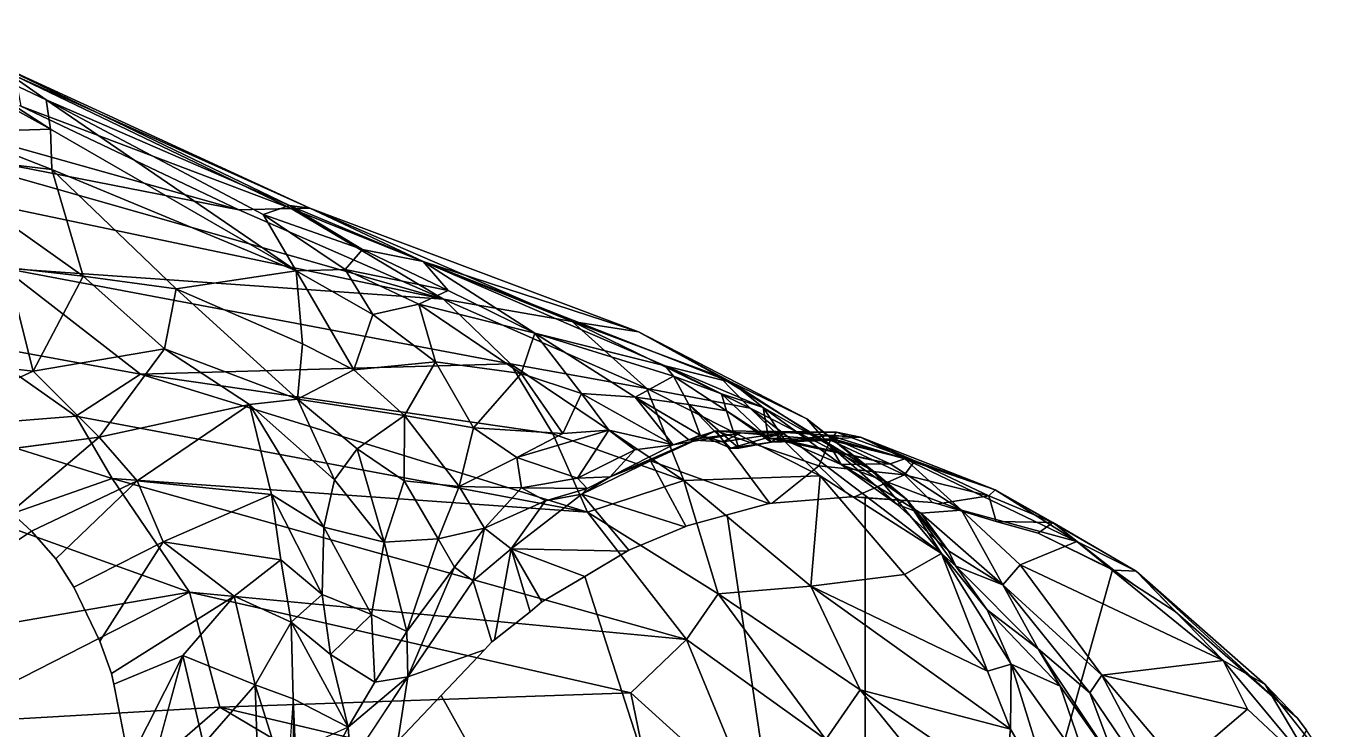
# Model space of a CAD drawing. Header units: metres. Extents: x 0 to 321, y -193 to 151.
# Drawn here: x 188.7 to 302.6, y 80.1 to 141 of the extents above; entities that cross this region are included whole.
import ezdxf

# ---------------------------------------------------------------- set-up
doc = ezdxf.new("R2010")
doc.units = ezdxf.units.M

msp = doc.modelspace()

# ---------------------------------------------------------------- linework, layer by layer
at = {"layer": 'suit_cap_half'}
msp.add_line((261.46, 100.18, -150.47), (261.46, 100.25, -150.47), dxfattribs=at)
for points, invisible_edges in [([(260.54, 100.25, -150.47), (253.41, 99.71, -150.47), (260.22, 100.27, -150.47)], 1), ([(253.41, 99.71, -150.47), (260.54, 100.25, -150.47), (261.46, 100.18, -150.47)], 13), ([(253.1, 99.67, -150.47), (261.46, 17.71, -150.47), (249.5, 98.69, -150.47)], 1), ([(253.21, 99.69, -150.47), (261.46, 17.71, -150.47), (253.1, 99.67, -150.47)], 3), ([(253.41, 99.71, -150.47), (261.46, 17.71, -150.47), (253.21, 99.69, -150.47)], 3), ([(253.41, 99.71, -150.47), (261.46, 100.18, -150.47), (261.46, 17.71, -150.47)], 13), ([(267.3, 99.77, -150.47), (261.46, 17.71, -150.47), (261.46, 100.18, -150.47)], 1), ([(261.46, 17.71, -150.47), (267.3, 99.77, -150.47), (267.76, 99.65, -150.47)], 13), ([(261.46, 17.71, -150.47), (267.76, 99.65, -150.47), (272.82, 98.13, -150.47)], 13), ([(0.07, -29.24, -150.47), (187.41, 98.93, -150.47), (189.2, 97.29, -150.47)], 1), ([(261.46, 17.71, -150.47), (245.91, 97.7, -150.47), (249.5, 98.69, -150.47)], 1), ([(261.46, 17.71, -150.47), (272.82, 98.13, -150.47), (276.45, 97.12, -150.47)], 13), ([(191.3, 94.87, -150.47), (0.07, -29.24, -150.47), (189.2, 97.29, -150.47)], 1), ([(245.84, 97.67, -150.47), (261.46, 17.71, -150.47), (240.98, 95.64, -150.47)], 3), ([(245.91, 97.7, -150.47), (261.46, 17.71, -150.47), (245.84, 97.67, -150.47)], 3), ([(261.46, 17.71, -150.47), (276.45, 97.12, -150.47), (282.91, 93.94, -150.47)], 1), ([(0.07, -29.24, -150.47), (191.3, 94.87, -150.47), (192.87, 92.43, -150.47)], 13), ([(240.82, 95.54, -150.47), (261.46, 17.71, -150.47), (237.17, 93.34, -150.47)], 1), ([(240.98, 95.64, -150.47), (261.46, 17.71, -150.47), (240.82, 95.54, -150.47)], 3), ([(284.91, 92.54, -150.47), (261.46, 17.71, -150.47), (282.91, 93.94, -150.47)], 1), ([(0.07, -29.24, -150.47), (192.87, 92.43, -150.47), (195.12, 87.74, -150.47)], 13), ([(261.46, 17.71, -150.47), (233.42, 91.15, -150.47), (237.17, 93.34, -150.47)], 1), ([(261.46, 17.71, -150.47), (284.91, 92.54, -150.47), (288.33, 90.31, -150.47)], 13), ([(233.42, 91.15, -150.47), (261.46, 17.71, -150.47), (232.41, 90.28, -150.47)], 3), ([(232.41, 90.28, -150.47), (261.46, 17.71, -150.47), (229.34, 87.86, -150.47)], 3), ([(261.46, 17.71, -150.47), (288.33, 90.31, -150.47), (297.44, 82.37, -150.47)], 13), ([(0.07, -29.24, -150.47), (195.12, 87.74, -150.47), (196.14, 84.95, -150.47)], 13), ([(229.1, 87.68, -150.47), (261.46, 17.71, -150.47), (228.46, 86.99, -150.47)], 3), ([(229.34, 87.86, -150.47), (261.46, 17.71, -150.47), (229.1, 87.68, -150.47)], 3), ([(228.46, 86.99, -150.47), (261.46, 17.71, -150.47), (224.7, 83.04, -150.47)], 1), ([(0.07, -29.24, -150.47), (196.14, 84.95, -150.47), (196.32, 84.02, -150.47)], 13), ([(0.07, -29.24, -150.47), (196.32, 84.02, -150.47), (197.66, 77.29, -150.47)], 13), ([(261.46, 17.71, -150.47), (220.94, 79.09, -150.47), (224.7, 83.04, -150.47)], 1), ([(261.46, 17.71, -150.47), (297.44, 82.37, -150.47), (298.9, 81.09, -150.47)], 13), ([(261.46, 17.71, -150.47), (298.9, 81.09, -150.47), (299.73, 80.03, -150.47)], 1)]:
    msp.add_3dface(points, dxfattribs=dict(at, invisible_edges=invisible_edges))
at = {"layer": 'suit_half'}
for p, q in [((211.89, 82.76, -119.03), (211.62, 79.12, -119.71)), ((211.89, 82.76, -119.03), (211.88, 78.46, -119.43)), ((216.64, 80.29, -114.9), (211.99, 78.18, -119.31))]:
    msp.add_line(p, q, dxfattribs=at)
for points in [[(190.85, 132.12, -84.61), (175.32, 140.72, -85.6), (177.01, 141.05, -80.35)], [(190.85, 132.12, -84.61), (182.67, 131.87, -99.62), (175.32, 140.72, -85.6)], [(190.85, 132.12, -84.61), (177.01, 141.05, -80.35), (190.47, 134.68, -74.41)], [(190.47, 134.68, -74.41), (177.01, 141.05, -80.35), (185.72, 137.96, -67.12)], [(213.31, 125.28, -28.09), (211.56, 125.52, -43.6), (185.72, 137.96, -67.12)], [(213.31, 125.28, -28.09), (185.72, 137.96, -67.12), (187.79, 136.75, -53.01)], [(211.56, 125.52, -43.6), (190.47, 134.68, -74.41), (185.72, 137.96, -67.12)], [(211.69, 125.26, -15.75), (187.79, 136.75, -53.01), (188.28, 134.12, -28.07)], [(213.31, 125.28, -28.09), (187.79, 136.75, -53.01), (211.69, 125.26, -15.75)], [(207.16, 125.14, -7.34), (188.28, 134.12, -28.07), (171.75, 135.08, -11.52)], [(207.16, 125.14, -7.34), (171.75, 135.08, -11.52), (176.88, 131.07, -0.21)], [(211.56, 125.52, -43.6), (209.27, 124.74, -59.37), (190.47, 134.68, -74.41)], [(212.14, 119.85, -71.66), (190.47, 134.68, -74.41), (209.27, 124.74, -59.37)], [(212.14, 119.85, -71.66), (190.85, 132.12, -84.61), (190.47, 134.68, -74.41)], [(211.69, 125.26, -15.75), (188.28, 134.12, -28.07), (207.16, 125.14, -7.34)], [(190.96, 128.63, -94.64), (182.67, 131.87, -99.62), (190.85, 132.12, -84.61)], [(212.14, 119.85, -71.66), (190.96, 128.63, -94.64), (190.85, 132.12, -84.61)], [(224.92, 117.39, 2.98), (207.16, 125.14, -7.34), (176.88, 131.07, -0.21)], [(224.92, 117.39, 2.98), (176.88, 131.07, -0.21), (181.48, 126.49, 10.75)], [(190.96, 128.63, -94.64), (178.55, 130.1, -109.22), (182.67, 131.87, -99.62)], [(193.67, 119.39, -108.75), (178.55, 130.1, -109.22), (190.96, 128.63, -94.64)], [(193.67, 119.39, -108.75), (187.09, 120.14, -116.05), (178.55, 130.1, -109.22)], [(201.73, 118.29, -97.44), (193.67, 119.39, -108.75), (190.96, 128.63, -94.64)], [(212.14, 119.85, -71.66), (201.73, 118.29, -97.44), (190.96, 128.63, -94.64)], [(224.92, 117.39, 2.98), (181.48, 126.49, 10.75), (186.79, 120.08, 23.41)], [(224.92, 117.39, 2.98), (211.69, 125.26, -15.75), (207.16, 125.14, -7.34)], [(217.89, 121.7, -48.83), (209.27, 124.74, -59.37), (211.56, 125.52, -43.6)], [(223.16, 120.66, -38.81), (211.56, 125.52, -43.6), (213.31, 125.28, -28.09)], [(223.16, 120.66, -38.81), (217.89, 121.7, -48.83), (211.56, 125.52, -43.6)], [(236.06, 115.46, -7.12), (213.31, 125.28, -28.09), (211.69, 125.26, -15.75)], [(236.06, 115.46, -7.12), (211.69, 125.26, -15.75), (224.92, 117.39, 2.98)], [(241.8, 114.57, -26.1), (223.16, 120.66, -38.81), (213.31, 125.28, -28.09)], [(241.8, 114.57, -26.1), (213.31, 125.28, -28.09), (236.06, 115.46, -7.12)], [(217.89, 121.7, -48.83), (216.39, 119.96, -61.67), (209.27, 124.74, -59.37)], [(216.39, 119.96, -61.67), (212.14, 119.85, -71.66), (209.27, 124.74, -59.37)], [(225.31, 118.13, -51.05), (216.39, 119.96, -61.67), (217.89, 121.7, -48.83)], [(225.31, 118.13, -51.05), (217.89, 121.7, -48.83), (223.16, 120.66, -38.81)], [(198.65, 110.9, 35), (186.79, 120.08, 23.41), (184.07, 113.54, 38.06)], [(230.72, 111.8, 13.22), (224.92, 117.39, 2.98), (186.79, 120.08, 23.41)], [(230.72, 111.8, 13.22), (186.79, 120.08, 23.41), (198.65, 110.9, 35)], [(193.67, 119.39, -108.75), (189.33, 111.15, -127.05), (187.09, 120.14, -116.05)], [(212.68, 113.53, -86.87), (201.73, 118.29, -97.44), (212.14, 119.85, -71.66)], [(218.78, 116.05, -71.16), (212.14, 119.85, -71.66), (216.39, 119.96, -61.67)], [(217.13, 111.28, -85.56), (212.68, 113.53, -86.87), (212.14, 119.85, -71.66)], [(218.78, 116.05, -71.16), (217.13, 111.28, -85.56), (212.14, 119.85, -71.66)], [(225.31, 118.13, -51.05), (222.78, 116.95, -61.49), (216.39, 119.96, -61.67)], [(222.78, 116.95, -61.49), (218.78, 116.05, -71.16), (216.39, 119.96, -61.67)], [(249.9, 110.18, -41.6), (223.16, 120.66, -38.81), (241.8, 114.57, -26.1)], [(244.12, 111.6, -52.23), (232.82, 114.44, -57.14), (223.16, 120.66, -38.81)], [(249.9, 110.18, -41.6), (244.12, 111.6, -52.23), (223.16, 120.66, -38.81)], [(232.82, 114.44, -57.14), (225.31, 118.13, -51.05), (223.16, 120.66, -38.81)], [(200.71, 113.08, -108.41), (189.33, 111.15, -127.05), (193.67, 119.39, -108.75)], [(201.73, 118.29, -97.44), (200.71, 113.08, -108.41), (193.67, 119.39, -108.75)], [(212.24, 108.72, -96.9), (200.71, 113.08, -108.41), (201.73, 118.29, -97.44)], [(212.68, 113.53, -86.87), (212.24, 108.72, -96.9), (201.73, 118.29, -97.44)], [(232.82, 114.44, -57.14), (222.78, 116.95, -61.49), (225.31, 118.13, -51.05)], [(242.55, 109.64, 6.32), (224.92, 117.39, 2.98), (230.72, 111.8, 13.22)], [(242.55, 109.64, 6.32), (236.06, 115.46, -7.12), (224.92, 117.39, 2.98)], [(224.23, 111.96, -75.64), (218.78, 116.05, -71.16), (222.78, 116.95, -61.49)], [(232.82, 114.44, -57.14), (231.63, 110.96, -70.61), (222.78, 116.95, -61.49)], [(231.63, 110.96, -70.61), (224.23, 111.96, -75.64), (222.78, 116.95, -61.49)], [(224.23, 111.96, -75.64), (217.13, 111.28, -85.56), (218.78, 116.05, -71.16)], [(251.5, 107.93, -3.04), (236.06, 115.46, -7.12), (242.55, 109.64, 6.32)], [(248.77, 110.71, -11.94), (241.8, 114.57, -26.1), (236.06, 115.46, -7.12)], [(251.5, 107.93, -3.04), (248.77, 110.71, -11.94), (236.06, 115.46, -7.12)], [(189.33, 111.15, -127.05), (176.97, 105.49, -150.47), (164.2, 114.01, -150.47)], [(236.86, 109.2, -71.63), (231.63, 110.96, -70.61), (232.82, 114.44, -57.14)], [(244.85, 110.71, -58.64), (241.53, 108.91, -70.33), (232.82, 114.44, -57.14)], [(241.53, 108.91, -70.33), (236.86, 109.2, -71.63), (232.82, 114.44, -57.14)], [(244.85, 110.71, -58.64), (232.82, 114.44, -57.14), (244.12, 111.6, -52.23)], [(256.42, 107.02, -25.87), (241.8, 114.57, -26.1), (248.77, 110.71, -11.94)], [(256.42, 107.02, -25.87), (249.9, 110.18, -41.6), (241.8, 114.57, -26.1)], [(193.04, 107.24, 43.28), (184.07, 113.54, 38.06), (181.86, 106.35, 48.65)], [(198.65, 110.9, 35), (184.07, 113.54, 38.06), (193.04, 107.24, 43.28)], [(200.71, 113.08, -108.41), (195.05, 105.42, -130.02), (189.33, 111.15, -127.05)], [(208.08, 108.26, -104.17), (195.05, 105.42, -130.02), (200.71, 113.08, -108.41)], [(212.24, 108.72, -96.9), (208.08, 108.26, -104.17), (200.71, 113.08, -108.41)], [(217.13, 111.28, -85.56), (212.24, 108.72, -96.9), (212.68, 113.53, -86.87)], [(234.39, 105.73, 22.45), (230.72, 111.8, 13.22), (198.65, 110.9, 35)], [(224.23, 111.96, -75.64), (221.52, 107.3, -88.87), (217.13, 111.28, -85.56)], [(227.51, 106.23, -86.16), (221.52, 107.3, -88.87), (224.23, 111.96, -75.64)], [(231.63, 110.96, -70.61), (227.51, 106.23, -86.16), (224.23, 111.96, -75.64)], [(245.75, 101.66, 21.01), (242.55, 109.64, 6.32), (230.72, 111.8, 13.22)], [(245.75, 101.66, 21.01), (230.72, 111.8, 13.22), (234.39, 105.73, 22.45)], [(252.62, 108, -45.62), (244.12, 111.6, -52.23), (249.9, 110.18, -41.6)], [(249.01, 109.18, -54.39), (244.85, 110.71, -58.64), (244.12, 111.6, -52.23)], [(252.62, 108, -45.62), (249.01, 109.18, -54.39), (244.12, 111.6, -52.23)], [(237.39, 98.92, 30.99), (198.65, 110.9, 35), (193.04, 107.24, 43.28)], [(237.39, 98.92, 30.99), (234.39, 105.73, 22.45), (198.65, 110.9, 35)], [(221.52, 107.3, -88.87), (212.24, 108.72, -96.9), (217.13, 111.28, -85.56)], [(235.24, 105.76, -81.58), (227.51, 106.23, -86.16), (231.63, 110.96, -70.61)], [(236.86, 109.2, -71.63), (235.24, 105.76, -81.58), (231.63, 110.96, -70.61)], [(246.18, 108.27, -65.88), (241.53, 108.91, -70.33), (244.85, 110.71, -58.64)], [(249.44, 107.71, -59.9), (244.85, 110.71, -58.64), (249.01, 109.18, -54.39)], [(249.44, 107.71, -59.9), (246.18, 108.27, -65.88), (244.85, 110.71, -58.64)], [(262.06, 102.56, -13.61), (256.42, 107.02, -25.87), (248.77, 110.71, -11.94)], [(262.06, 102.56, -13.61), (248.77, 110.71, -11.94), (251.5, 107.93, -3.04)], [(257.56, 102.07, 4.97), (242.55, 109.64, 6.32), (245.75, 101.66, 21.01)], [(257.56, 102.07, 4.97), (251.5, 107.93, -3.04), (242.55, 109.64, 6.32)], [(258.44, 104.67, -32.71), (249.9, 110.18, -41.6), (256.42, 107.02, -25.87)], [(258.44, 104.67, -32.71), (252.62, 108, -45.62), (249.9, 110.18, -41.6)], [(208.08, 108.26, -104.17), (198.35, 101.65, -131.18), (195.05, 105.42, -130.02)], [(208.08, 108.26, -104.17), (209.99, 100.47, -110.75), (198.35, 101.65, -131.18)], [(212.24, 108.72, -96.9), (215.45, 101.73, -102.59), (208.08, 108.26, -104.17)], [(215.45, 101.73, -102.59), (214.54, 97.64, -107.67), (208.08, 108.26, -104.17)], [(208.08, 108.26, -104.17), (214.54, 97.64, -107.67), (209.99, 100.47, -110.75)], [(217.42, 104.43, -97.43), (215.45, 101.73, -102.59), (212.24, 108.72, -96.9)], [(221.52, 107.3, -88.87), (217.42, 104.43, -97.43), (212.24, 108.72, -96.9)], [(239.23, 106.04, -80.94), (235.24, 105.76, -81.58), (236.86, 109.2, -71.63)], [(244.82, 104.76, -80.56), (236.86, 109.2, -71.63), (241.53, 108.91, -70.33)], [(244.82, 104.76, -80.56), (239.23, 106.04, -80.94), (236.86, 109.2, -71.63)], [(247.16, 105.59, -71.31), (241.53, 108.91, -70.33), (246.18, 108.27, -65.88)], [(247.16, 105.59, -71.31), (246.17, 105.21, -76.04), (241.53, 108.91, -70.33)], [(246.17, 105.21, -76.04), (244.82, 104.76, -80.56), (241.53, 108.91, -70.33)], [(250.5, 104.49, -64.77), (246.18, 108.27, -65.88), (249.44, 107.71, -59.9)], [(250.5, 104.49, -64.77), (249.82, 104.49, -68.85), (246.18, 108.27, -65.88)], [(249.82, 104.49, -68.85), (247.16, 105.59, -71.31), (246.18, 108.27, -65.88)], [(253.08, 105.34, -54.75), (249.44, 107.71, -59.9), (249.01, 109.18, -54.39)], [(253.08, 105.34, -54.75), (249.01, 109.18, -54.39), (252.62, 108, -45.62)], [(196.19, 101.84, 48.19), (193.04, 107.24, 43.28), (181.86, 106.35, 48.65)], [(237.39, 98.92, 30.99), (193.04, 107.24, 43.28), (196.19, 101.84, 48.19)], [(221.52, 107.3, -88.87), (221.51, 101.65, -98.1), (217.42, 104.43, -97.43)], [(226.26, 101.14, -96.64), (221.51, 101.65, -98.1), (221.52, 107.3, -88.87)], [(227.51, 106.23, -86.16), (226.26, 101.14, -96.64), (221.52, 107.3, -88.87)], [(253.32, 105.01, -61.72), (249.44, 107.71, -59.9), (253.08, 105.34, -54.75)], [(253.32, 105.01, -61.72), (250.5, 104.49, -64.77), (249.44, 107.71, -59.9)], [(268.08, 95.34, 0.38), (262.06, 102.56, -13.61), (251.5, 107.93, -3.04)], [(268.08, 95.34, 0.38), (251.5, 107.93, -3.04), (257.56, 102.07, 4.97)], [(259.38, 103.07, -36.14), (254.49, 105.18, -48.2), (252.62, 108, -45.62)], [(252.62, 108, -45.62), (254.49, 105.18, -48.2), (253.08, 105.34, -54.75)], [(258.44, 104.67, -32.71), (259.38, 103.07, -36.14), (252.62, 108, -45.62)], [(185.71, 98.17, 55.44), (196.19, 101.84, 48.19), (181.86, 106.35, 48.65)], [(231.28, 103.68, -90.25), (226.26, 101.14, -96.64), (227.51, 106.23, -86.16)], [(235.24, 105.76, -81.58), (231.28, 103.68, -90.25), (227.51, 106.23, -86.16)], [(239.23, 106.04, -80.94), (231.28, 103.68, -90.25), (235.24, 105.76, -81.58)], [(239.23, 106.04, -80.94), (236.52, 101.87, -95.41), (231.28, 103.68, -90.25)], [(241.5, 104.32, -84.81), (236.52, 101.87, -95.41), (239.23, 106.04, -80.94)], [(244.82, 104.76, -80.56), (241.5, 104.32, -84.81), (239.23, 106.04, -80.94)], [(248.52, 105.98, -87.25), (242.84, 103.39, -101.17), (239.36, 101.99, -97.56)], [(248.52, 105.98, -87.25), (239.36, 101.99, -97.56), (244.82, 104.76, -80.56)], [(250.63, 105.77, -79.97), (248.52, 105.98, -87.25), (244.82, 104.76, -80.56)], [(258.45, 105.18, -96.25), (257.46, 102.93, -125), (248.52, 105.98, -87.25)], [(258.97, 105.85, -75.47), (258.45, 105.18, -96.25), (248.52, 105.98, -87.25)], [(258.97, 105.85, -75.47), (248.52, 105.98, -87.25), (250.63, 105.77, -79.97)], [(265.06, 100.06, -15.4), (258.44, 104.67, -32.71), (256.42, 107.02, -25.87)], [(265.06, 100.06, -15.4), (256.42, 107.02, -25.87), (262.06, 102.56, -13.61)], [(195.05, 105.42, -130.02), (187.41, 98.93, -150.47), (179.95, 103.44, -150.47)], [(245.75, 101.66, 21.01), (234.39, 105.73, 22.45), (237.39, 98.92, 30.99)], [(244.82, 104.76, -80.56), (239.36, 101.99, -97.56), (241.5, 104.32, -84.81)], [(250.63, 105.77, -79.97), (244.82, 104.76, -80.56), (246.17, 105.21, -76.04)], [(250.63, 105.77, -79.97), (246.17, 105.21, -76.04), (249.11, 105.03, -73.62)], [(249.11, 105.03, -73.62), (246.17, 105.21, -76.04), (247.16, 105.59, -71.31)], [(249.82, 104.49, -68.85), (249.11, 105.03, -73.62), (247.16, 105.59, -71.31)], [(254.53, 105.84, -72.55), (249.11, 105.03, -73.62), (249.82, 104.49, -68.85)], [(254.53, 105.84, -72.55), (250.63, 105.77, -79.97), (249.11, 105.03, -73.62)], [(254.53, 105.84, -72.55), (249.82, 104.49, -68.85), (253.32, 105.01, -61.72)], [(253.32, 105.01, -61.72), (249.82, 104.49, -68.85), (250.5, 104.49, -64.77)], [(258.97, 105.85, -75.47), (250.63, 105.77, -79.97), (254.53, 105.84, -72.55)], [(259.06, 105.16, -57.56), (253.32, 105.01, -61.72), (253.08, 105.34, -54.75)], [(263.64, 103.12, -47.02), (253.08, 105.34, -54.75), (254.49, 105.18, -48.2)], [(263.64, 103.12, -47.02), (259.06, 105.16, -57.56), (253.08, 105.34, -54.75)], [(261.05, 105.43, -67.83), (254.53, 105.84, -72.55), (253.32, 105.01, -61.72)], [(259.06, 105.16, -57.56), (258.44, 105.58, -63.22), (253.32, 105.01, -61.72)], [(261.05, 105.43, -67.83), (253.32, 105.01, -61.72), (258.44, 105.58, -63.22)], [(263.64, 103.12, -47.02), (254.49, 105.18, -48.2), (259.38, 103.07, -36.14)], [(261.05, 105.43, -67.83), (258.97, 105.85, -75.47), (254.53, 105.84, -72.55)], [(264.86, 102.15, -128.33), (257.46, 102.93, -125), (258.45, 105.18, -96.25)], [(264.89, 103.54, -60.29), (258.44, 105.58, -63.22), (259.06, 105.16, -57.56)], [(264.89, 103.54, -60.29), (261.05, 105.43, -67.83), (258.44, 105.58, -63.22)], [(265.77, 103.37, -103.05), (258.45, 105.18, -96.25), (258.97, 105.85, -75.47)], [(265.77, 103.37, -103.05), (264.86, 102.15, -128.33), (258.45, 105.18, -96.25)], [(265.77, 103.37, -103.05), (258.97, 105.85, -75.47), (261.05, 105.43, -67.83)], [(264.89, 103.54, -60.29), (259.06, 105.16, -57.56), (263.64, 103.12, -47.02)], [(272.73, 100.86, -99.73), (265.77, 103.37, -103.05), (261.05, 105.43, -67.83)], [(272.73, 100.86, -99.73), (261.05, 105.43, -67.83), (264.89, 103.54, -60.29)], [(219.78, 96.32, -104.41), (215.45, 101.73, -102.59), (217.42, 104.43, -97.43)], [(221.51, 101.65, -98.1), (219.78, 96.32, -104.41), (217.42, 104.43, -97.43)], [(231.66, 101.05, -97.83), (226.26, 101.14, -96.64), (231.28, 103.68, -90.25)], [(236.52, 101.87, -95.41), (231.66, 101.05, -97.83), (231.28, 103.68, -90.25)], [(241.5, 104.32, -84.81), (239.36, 101.99, -97.56), (236.52, 101.87, -95.41)], [(265.06, 100.06, -15.4), (264.23, 99.58, -21.98), (258.44, 104.67, -32.71)], [(264.23, 99.58, -21.98), (259.38, 103.07, -36.14), (258.44, 104.67, -32.71)], [(242.84, 103.39, -101.17), (236.91, 100.48, -104.73), (239.36, 101.99, -97.56)], [(253.1, 99.67, -150.47), (245.91, 97.7, -150.47), (242.84, 103.39, -101.17)], [(260.22, 100.27, -150.47), (253.41, 99.71, -150.47), (257.46, 102.93, -125)], [(269.8, 99.09, -34.28), (263.64, 103.12, -47.02), (259.38, 103.07, -36.14)], [(269.8, 99.09, -34.28), (259.38, 103.07, -36.14), (266.28, 98.85, -26.4)], [(266.28, 98.85, -26.4), (259.38, 103.07, -36.14), (264.23, 99.58, -21.98)], [(268.08, 95.34, 0.38), (265.06, 100.06, -15.4), (262.06, 102.56, -13.61)], [(269.8, 99.09, -34.28), (264.89, 103.54, -60.29), (263.64, 103.12, -47.02)], [(272.17, 100.34, -126.59), (264.86, 102.15, -128.33), (265.77, 103.37, -103.05)], [(279.82, 96.38, -90.65), (264.89, 103.54, -60.29), (269.8, 99.09, -34.28)], [(279.82, 96.38, -90.65), (272.73, 100.86, -99.73), (264.89, 103.54, -60.29)], [(272.73, 100.86, -99.73), (272.17, 100.34, -126.59), (265.77, 103.37, -103.05)], [(202.9, 92, 54.4), (196.19, 101.84, 48.19), (185.71, 98.17, 55.44)], [(198.35, 101.65, -131.18), (191.3, 94.87, -150.47), (189.2, 97.29, -150.47)], [(245.98, 87.9, 39.35), (237.39, 98.92, 30.99), (196.19, 101.84, 48.19)], [(245.98, 87.9, 39.35), (196.19, 101.84, 48.19), (202.9, 92, 54.4)], [(209.99, 100.47, -110.75), (200.62, 96.37, -133.05), (198.35, 101.65, -131.18)], [(219.78, 96.32, -104.41), (214.54, 97.64, -107.67), (215.45, 101.73, -102.59)], [(224.44, 96.63, -101.92), (219.78, 96.32, -104.41), (221.51, 101.65, -98.1)], [(226.26, 101.14, -96.64), (224.44, 96.63, -101.92), (221.51, 101.65, -98.1)], [(237.35, 100.97, -98.69), (231.66, 101.05, -97.83), (236.52, 101.87, -95.41)], [(239.36, 101.99, -97.56), (237.35, 100.97, -98.69), (236.52, 101.87, -95.41)], [(239.36, 101.99, -97.56), (236.91, 100.48, -104.73), (237.35, 100.97, -98.69)], [(248.71, 91.86, 32.93), (245.75, 101.66, 21.01), (237.39, 98.92, 30.99)], [(257.56, 102.07, 4.97), (245.75, 101.66, 21.01), (256.76, 92.52, 24.38)], [(256.76, 92.52, 24.38), (245.75, 101.66, 21.01), (248.71, 91.86, 32.93)], [(264.87, 93.52, 11.32), (257.56, 102.07, 4.97), (256.76, 92.52, 24.38)], [(268.08, 95.34, 0.38), (257.56, 102.07, 4.97), (264.87, 93.52, 11.32)], [(267.3, 99.77, -150.47), (260.54, 100.25, -150.47), (264.86, 102.15, -128.33)], [(209.99, 100.47, -110.75), (210.8, 94.79, -114.62), (200.62, 96.37, -133.05)], [(214.54, 97.64, -107.67), (214.39, 91.8, -112.2), (209.99, 100.47, -110.75)], [(209.99, 100.47, -110.75), (214.39, 91.8, -112.2), (210.8, 94.79, -114.62)], [(228.47, 97.54, -102.15), (224.44, 96.63, -101.92), (226.26, 101.14, -96.64)], [(231.66, 101.05, -97.83), (228.47, 97.54, -102.15), (226.26, 101.14, -96.64)], [(233.76, 99.9, -101.55), (228.47, 97.54, -102.15), (231.66, 101.05, -97.83)], [(236.91, 100.48, -104.73), (230.78, 95.74, -111.5), (233.76, 99.9, -101.55)], [(237.35, 100.97, -98.69), (233.76, 99.9, -101.55), (231.66, 101.05, -97.83)], [(237.35, 100.97, -98.69), (236.91, 100.48, -104.73), (233.76, 99.9, -101.55)], [(245.84, 97.67, -150.47), (240.98, 95.64, -150.47), (236.91, 100.48, -104.73)], [(272.82, 98.13, -150.47), (267.76, 99.65, -150.47), (272.17, 100.34, -126.59)], [(277.72, 98.04, -126.27), (272.17, 100.34, -126.59), (272.73, 100.86, -99.73)], [(277.72, 98.04, -126.27), (272.82, 98.13, -150.47), (272.17, 100.34, -126.59)], [(284.95, 93.81, -121.89), (272.73, 100.86, -99.73), (279.82, 96.38, -90.65)], [(284.95, 93.81, -121.89), (277.72, 98.04, -126.27), (272.73, 100.86, -99.73)], [(233.76, 99.9, -101.55), (230.78, 95.74, -111.5), (228.47, 97.54, -102.15)], [(265.06, 100.06, -15.4), (268.7, 95.59, -16.54), (264.23, 99.58, -21.98)], [(268.7, 95.59, -16.54), (266.28, 98.85, -26.4), (264.23, 99.58, -21.98)], [(268.08, 95.34, 0.38), (269.33, 94.26, -8.93), (265.06, 100.06, -15.4)], [(269.33, 94.26, -8.93), (268.7, 95.59, -16.54), (265.06, 100.06, -15.4)], [(273.4, 92.62, -16.23), (269.8, 99.09, -34.28), (266.28, 98.85, -26.4)], [(274.89, 94.35, -28.47), (269.8, 99.09, -34.28), (273.4, 92.62, -16.23)], [(279.82, 96.38, -90.65), (269.8, 99.09, -34.28), (274.89, 94.35, -28.47)], [(176.23, 87.4, 66.04), (202.9, 92, 54.4), (185.71, 98.17, 55.44)], [(248.71, 91.86, 32.93), (237.39, 98.92, 30.99), (245.98, 87.9, 39.35)], [(273.4, 92.62, -16.23), (266.28, 98.85, -26.4), (268.7, 95.59, -16.54)], [(277.72, 98.04, -126.27), (276.45, 97.12, -150.47), (272.82, 98.13, -150.47)], [(283.02, 93.9, -147.95), (276.45, 97.12, -150.47), (277.72, 98.04, -126.27)], [(284.95, 93.81, -121.89), (283.02, 93.9, -147.95), (277.72, 98.04, -126.27)], [(218.67, 90.05, -109.66), (214.39, 91.8, -112.2), (214.54, 97.64, -107.67)], [(218.67, 90.05, -109.66), (214.54, 97.64, -107.67), (219.78, 96.32, -104.41)], [(225.87, 94.17, -103.83), (224.44, 96.63, -101.92), (228.47, 97.54, -102.15)], [(228.47, 97.54, -102.15), (227.47, 92.97, -113.17), (225.87, 94.17, -103.83)], [(230.78, 95.74, -111.5), (227.47, 92.97, -113.17), (228.47, 97.54, -102.15)], [(283.02, 93.9, -147.95), (282.91, 93.94, -150.47), (276.45, 97.12, -150.47)], [(200.62, 96.37, -133.05), (195.12, 87.74, -150.47), (192.87, 92.43, -150.47)], [(210.8, 94.79, -114.62), (206.77, 91.65, -124.14), (200.62, 96.37, -133.05)], [(221.72, 88.58, -109.06), (218.67, 90.05, -109.66), (219.78, 96.32, -104.41)], [(221.72, 88.58, -109.06), (219.78, 96.32, -104.41), (224.44, 96.63, -101.92)], [(221.72, 88.58, -109.06), (224.44, 96.63, -101.92), (225.87, 94.17, -103.83)], [(232.41, 90.28, -150.47), (229.34, 87.86, -150.47), (230.78, 95.74, -111.5)], [(233.42, 91.15, -150.47), (232.41, 90.28, -150.47), (230.78, 95.74, -111.5)], [(237.17, 93.34, -150.47), (233.42, 91.15, -150.47), (230.78, 95.74, -111.5)], [(240.82, 95.54, -150.47), (237.17, 93.34, -150.47), (230.78, 95.74, -111.5)], [(292.49, 86.07, -98.27), (279.82, 96.38, -90.65), (274.89, 94.35, -28.47)], [(292.49, 86.07, -98.27), (284.95, 93.81, -121.89), (279.82, 96.38, -90.65)], [(210.8, 94.79, -114.62), (211.71, 89.38, -116.73), (206.77, 91.65, -124.14)], [(214.39, 91.8, -112.2), (211.71, 89.38, -116.73), (210.8, 94.79, -114.62)], [(272.07, 85.15, 15.24), (268.08, 95.34, 0.38), (264.87, 93.52, 11.32)], [(274.11, 85.74, 7.23), (272.03, 90.47, 0.12), (268.08, 95.34, 0.38)], [(268.08, 95.34, 0.38), (272.03, 90.47, 0.12), (269.33, 94.26, -8.93)], [(272.07, 85.15, 15.24), (274.11, 85.74, 7.23), (268.08, 95.34, 0.38)], [(273.4, 92.62, -16.23), (268.7, 95.59, -16.54), (269.33, 94.26, -8.93)], [(225.87, 94.17, -103.83), (221.82, 84.64, -124.54), (221.72, 88.58, -109.06)], [(227.47, 92.97, -113.17), (221.82, 84.64, -124.54), (225.87, 94.17, -103.83)], [(272.07, 85.15, 15.24), (264.87, 93.52, 11.32), (256.76, 92.52, 24.38)], [(276.47, 87.09, -3.1), (269.33, 94.26, -8.93), (272.03, 90.47, 0.12)], [(276.47, 87.09, -3.1), (273.4, 92.62, -16.23), (269.33, 94.26, -8.93)], [(281.99, 84.8, -18.17), (274.89, 94.35, -28.47), (273.4, 92.62, -16.23)], [(281.99, 84.8, -18.17), (292.49, 86.07, -98.27), (274.89, 94.35, -28.47)], [(284.91, 92.54, -150.47), (282.91, 93.94, -150.47), (283.02, 93.9, -147.95)], [(297.44, 82.37, -150.47), (288.33, 90.31, -150.47), (284.95, 93.81, -121.89)], [(296.15, 83.98, -119.79), (284.95, 93.81, -121.89), (292.49, 86.07, -98.27)], [(261.04, 83.54, 32.08), (256.76, 92.52, 24.38), (248.71, 91.86, 32.93)], [(274.06, 80.11, 19.99), (256.76, 92.52, 24.38), (261.04, 83.54, 32.08)], [(274.06, 80.11, 19.99), (272.07, 85.15, 15.24), (256.76, 92.52, 24.38)], [(281.99, 84.8, -18.17), (273.4, 92.62, -16.23), (280.93, 83.26, -11.01)], [(276.47, 87.09, -3.1), (280.93, 83.26, -11.01), (273.4, 92.62, -16.23)], [(180.53, 80.57, 69.1), (202.9, 92, 54.4), (176.23, 87.4, 66.04)], [(180.53, 80.57, 69.1), (205.52, 82.01, 60.06), (202.9, 92, 54.4)], [(208.57, 83.96, -123.76), (202.31, 86.51, -136.2), (206.77, 91.65, -124.14)], [(241.16, 83.28, 46.06), (245.98, 87.9, 39.35), (202.9, 92, 54.4)], [(205.52, 82.01, 60.06), (241.16, 83.28, 46.06), (202.9, 92, 54.4)], [(211.71, 89.38, -116.73), (208.57, 83.96, -123.76), (206.77, 91.65, -124.14)], [(214.39, 91.8, -112.2), (215.12, 86.58, -114.35), (211.71, 89.38, -116.73)], [(215.12, 86.58, -114.35), (214.39, 91.8, -112.2), (218.67, 90.05, -109.66)], [(258.05, 79.21, 39.59), (248.71, 91.86, 32.93), (245.98, 87.9, 39.35)], [(261.04, 83.54, 32.08), (248.71, 91.86, 32.93), (258.05, 79.21, 39.59)], [(218.97, 84.2, -112.34), (215.12, 86.58, -114.35), (218.67, 90.05, -109.66)], [(218.97, 84.2, -112.34), (218.67, 90.05, -109.66), (221.72, 88.58, -109.06)], [(278.36, 83.84, 4), (272.03, 90.47, 0.12), (274.11, 85.74, 7.23)], [(278.36, 83.84, 4), (276.47, 87.09, -3.1), (272.03, 90.47, 0.12)], [(211.71, 89.38, -116.73), (211.89, 82.76, -119.03), (208.57, 83.96, -123.76)], [(216.64, 80.29, -114.9), (211.89, 82.76, -119.03), (211.71, 89.38, -116.73)], [(216.64, 80.29, -114.9), (211.71, 89.38, -116.73), (215.12, 86.58, -114.35)], [(221.72, 88.58, -109.06), (221.82, 84.64, -124.54), (218.97, 84.2, -112.34)], [(251.91, 73.53, 48.52), (245.98, 87.9, 39.35), (241.16, 83.28, 46.06)], [(251.91, 73.53, 48.52), (258.05, 79.21, 39.59), (245.98, 87.9, 39.35)], [(216.64, 80.29, -114.9), (215.12, 86.58, -114.35), (218.97, 84.2, -112.34)], [(221.82, 84.64, -124.54), (228.46, 86.99, -150.47), (220.94, 79.09, -150.47)], [(283.39, 76.72, 0.45), (280.93, 83.26, -11.01), (276.47, 87.09, -3.1)], [(278.36, 83.84, 4), (283.39, 76.72, 0.45), (276.47, 87.09, -3.1)], [(202.31, 86.51, -136.2), (197.66, 77.29, -150.47), (196.32, 84.02, -150.47)], [(202.31, 86.51, -136.2), (198.5, 72.52, -150.47), (197.66, 77.29, -150.47)], [(208.57, 83.96, -123.76), (204.09, 78.83, -134.04), (202.31, 86.51, -136.2)], [(274.06, 80.11, 19.99), (274.11, 85.74, 7.23), (272.07, 85.15, 15.24)], [(277.84, 73.73, 20.1), (274.11, 85.74, 7.23), (274.06, 80.11, 19.99)], [(281.04, 76, 12.18), (278.36, 83.84, 4), (274.11, 85.74, 7.23)], [(281.04, 76, 12.18), (274.11, 85.74, 7.23), (277.84, 73.73, 20.1)], [(281.99, 84.8, -18.17), (294.62, 81.86, -87.02), (292.49, 86.07, -98.27)], [(292.49, 86.07, -98.27), (300.91, 75.97, -101.2), (296.15, 83.98, -119.79)], [(294.62, 81.86, -87.02), (300.91, 75.97, -101.2), (292.49, 86.07, -98.27)], [(218.97, 84.2, -112.34), (221.82, 84.64, -124.54), (216.64, 80.29, -114.9)], [(216.64, 80.29, -114.9), (221.82, 84.64, -124.54), (216.89, 77.19, -130.41)], [(289.39, 70.79, -8.49), (281.99, 84.8, -18.17), (280.93, 83.26, -11.01)], [(289.39, 70.79, -8.49), (288.7, 76.82, -24.71), (281.99, 84.8, -18.17)], [(281.99, 84.8, -18.17), (288.7, 76.82, -24.71), (294.62, 81.86, -87.02)], [(208.95, 72.21, -123.66), (204.09, 78.83, -134.04), (208.57, 83.96, -123.76)], [(243.24, 73.15, 52.72), (241.16, 83.28, 46.06), (205.52, 82.01, 60.06)], [(212.35, 72.08, -119.71), (208.95, 72.21, -123.66), (208.57, 83.96, -123.76)], [(211.89, 82.76, -119.03), (212.35, 72.08, -119.71), (208.57, 83.96, -123.76)], [(243.24, 73.15, 52.72), (251.91, 73.53, 48.52), (241.16, 83.28, 46.06)], [(271.41, 70.73, 34.66), (261.04, 83.54, 32.08), (258.05, 79.21, 39.59)], [(274.06, 80.11, 19.99), (261.04, 83.54, 32.08), (273.5, 75, 27.4)], [(271.41, 70.73, 34.66), (273.5, 75, 27.4), (261.04, 83.54, 32.08)], [(281.04, 76, 12.18), (283.39, 76.72, 0.45), (278.36, 83.84, 4)], [(283.39, 76.72, 0.45), (289.39, 70.79, -8.49), (280.93, 83.26, -11.01)], [(300.91, 75.97, -101.2), (302.6, 75.81, -123.82), (296.15, 83.98, -119.79)], [(191.19, 69.6, 71.52), (205.52, 82.01, 60.06), (180.53, 80.57, 69.1)], [(243.71, 59.38, 60.17), (205.52, 82.01, 60.06), (191.19, 69.6, 71.52)], [(243.71, 59.38, 60.17), (243.24, 73.15, 52.72), (205.52, 82.01, 60.06)], [(212.35, 72.08, -119.71), (211.89, 82.76, -119.03), (216.64, 80.29, -114.9)], [(288.7, 76.82, -24.71), (300.91, 75.97, -101.2), (294.62, 81.86, -87.02)], [(161.56, 57.07, 91.99), (191.19, 69.6, 71.52), (180.53, 80.57, 69.1)], [(216.64, 80.29, -114.9), (216.89, 77.19, -130.41), (212.35, 72.08, -119.71)], [(273.5, 75, 27.4), (277.84, 73.73, 20.1), (274.06, 80.11, 19.99)]]:
    msp.add_3dface(points, dxfattribs=at)
at = {"layer": 'suit_half', "invisible_edges": 1}
for points in [[(164.2, 114.01, -150.47), (187.09, 120.14, -116.05), (189.33, 111.15, -127.05)], [(189.33, 111.15, -127.05), (179.95, 103.44, -150.47), (176.97, 105.49, -150.47)], [(179.95, 103.44, -150.47), (189.33, 111.15, -127.05), (195.05, 105.42, -130.02)], [(248.52, 105.98, -87.25), (253.1, 99.67, -150.47), (242.84, 103.39, -101.17)], [(253.1, 99.67, -150.47), (248.52, 105.98, -87.25), (253.21, 99.69, -150.47)], [(257.46, 102.93, -125), (253.21, 99.69, -150.47), (248.52, 105.98, -87.25)], [(195.05, 105.42, -130.02), (189.2, 97.29, -150.47), (187.41, 98.93, -150.47)], [(189.2, 97.29, -150.47), (195.05, 105.42, -130.02), (198.35, 101.65, -131.18)], [(242.84, 103.39, -101.17), (245.84, 97.67, -150.47), (236.91, 100.48, -104.73)], [(245.84, 97.67, -150.47), (242.84, 103.39, -101.17), (245.91, 97.7, -150.47)], [(253.21, 99.69, -150.47), (257.46, 102.93, -125), (253.41, 99.71, -150.47)], [(264.86, 102.15, -128.33), (260.22, 100.27, -150.47), (257.46, 102.93, -125)], [(200.62, 96.37, -133.05), (191.3, 94.87, -150.47), (198.35, 101.65, -131.18)], [(260.22, 100.27, -150.47), (264.86, 102.15, -128.33), (260.54, 100.25, -150.47)], [(272.17, 100.34, -126.59), (267.3, 99.77, -150.47), (264.86, 102.15, -128.33)], [(236.91, 100.48, -104.73), (240.82, 95.54, -150.47), (230.78, 95.74, -111.5)], [(240.82, 95.54, -150.47), (236.91, 100.48, -104.73), (240.98, 95.64, -150.47)], [(267.3, 99.77, -150.47), (272.17, 100.34, -126.59), (267.76, 99.65, -150.47)], [(191.3, 94.87, -150.47), (200.62, 96.37, -133.05), (192.87, 92.43, -150.47)], [(206.77, 91.65, -124.14), (195.12, 87.74, -150.47), (200.62, 96.37, -133.05)], [(230.78, 95.74, -111.5), (229.1, 87.68, -150.47), (227.47, 92.97, -113.17)], [(229.1, 87.68, -150.47), (230.78, 95.74, -111.5), (229.34, 87.86, -150.47)], [(284.95, 93.81, -121.89), (284.91, 92.54, -150.47), (283.02, 93.9, -147.95)], [(284.91, 92.54, -150.47), (284.95, 93.81, -121.89), (288.33, 90.31, -150.47)], [(296.15, 83.98, -119.79), (297.44, 82.37, -150.47), (284.95, 93.81, -121.89)], [(229.1, 87.68, -150.47), (221.82, 84.64, -124.54), (227.47, 92.97, -113.17)], [(195.12, 87.74, -150.47), (206.77, 91.65, -124.14), (196.14, 84.95, -150.47)], [(202.31, 86.51, -136.2), (196.14, 84.95, -150.47), (206.77, 91.65, -124.14)], [(221.82, 84.64, -124.54), (229.1, 87.68, -150.47), (228.46, 86.99, -150.47)], [(196.14, 84.95, -150.47), (202.31, 86.51, -136.2), (196.32, 84.02, -150.47)], [(204.09, 78.83, -134.04), (198.5, 72.52, -150.47), (202.31, 86.51, -136.2)], [(220.94, 79.09, -150.47), (216.89, 77.19, -130.41), (221.82, 84.64, -124.54)], [(302.6, 75.81, -123.82), (298.9, 81.09, -150.47), (296.15, 83.98, -119.79)], [(297.44, 82.37, -150.47), (296.15, 83.98, -119.79), (298.9, 81.09, -150.47)], [(298.9, 81.09, -150.47), (302.6, 75.81, -123.82), (299.73, 80.03, -150.47)]]:
    msp.add_3dface(points, dxfattribs=at)

doc.saveas('drawing.dxf')
